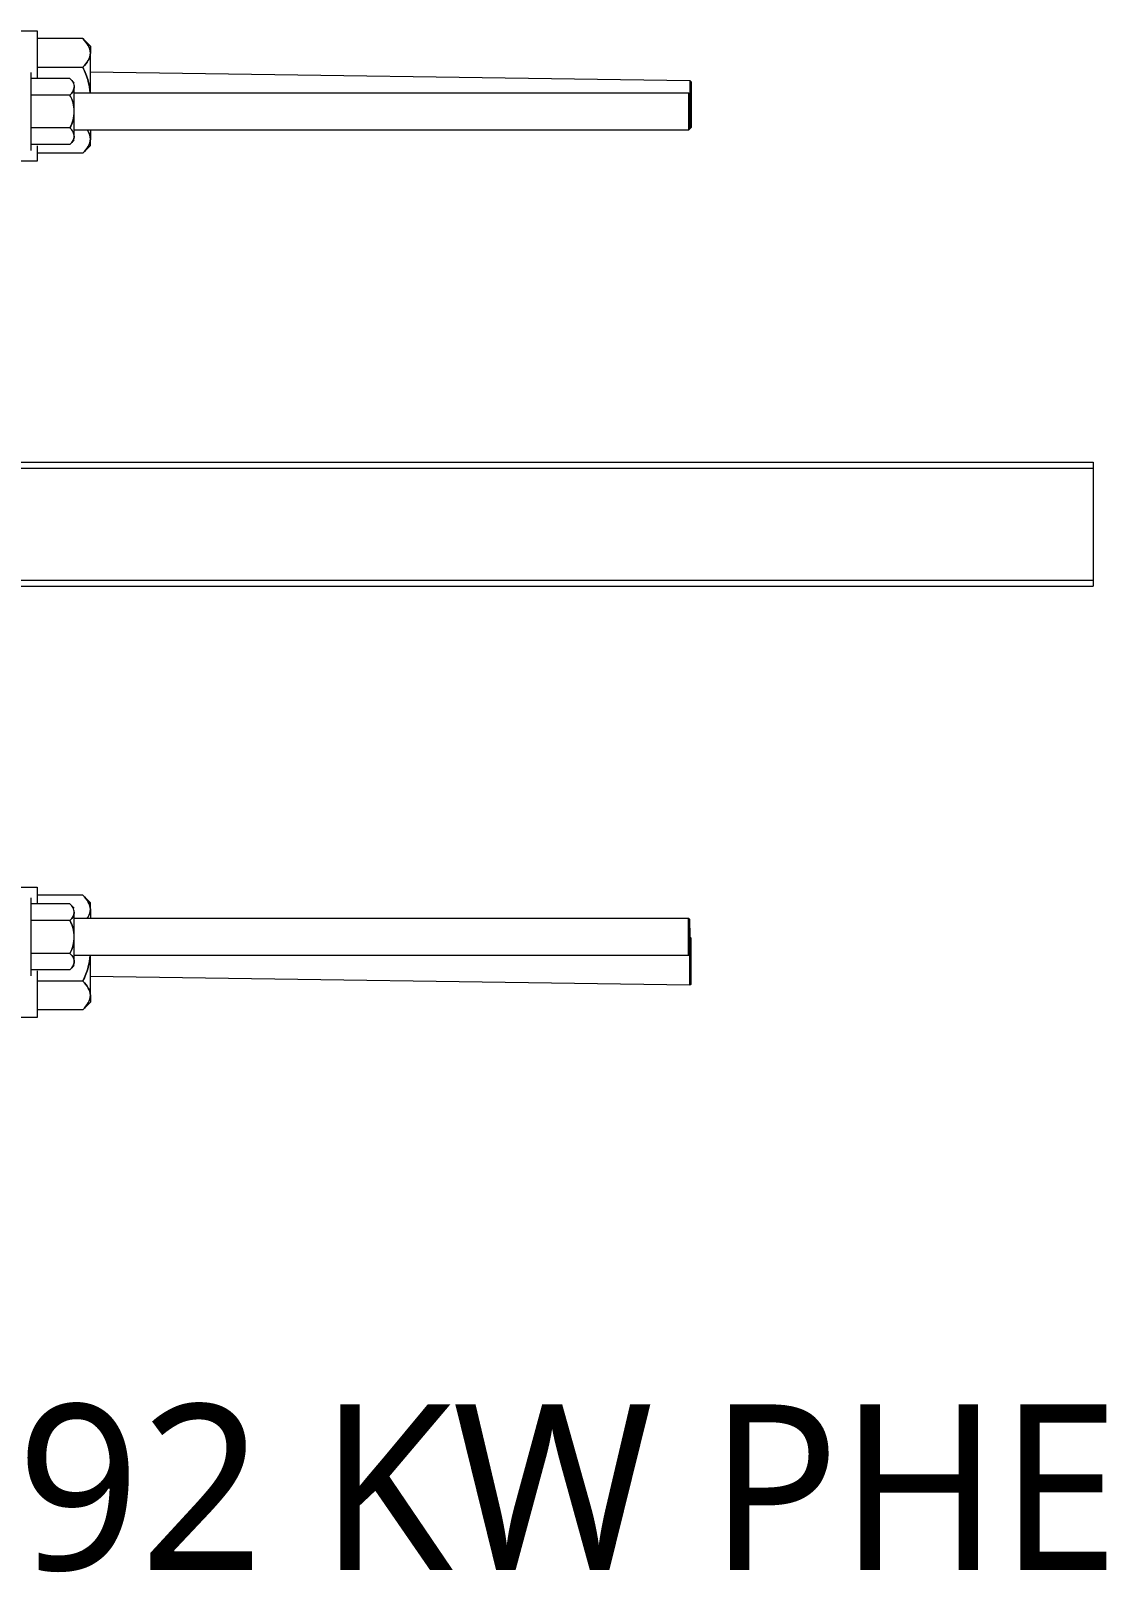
# Model space of a CAD drawing. Header units: millimetres. Extents: x -69706 to 52883, y -6882 to 68885.
# Drawn here: x 26514 to 27814, y 61351 to 63214 of the extents above; entities that cross this region are included whole.
import ezdxf
from ezdxf.enums import TextEntityAlignment as Align

# ---------------------------------------------------------------- set-up
doc = ezdxf.new("R2010")
doc.units = ezdxf.units.MM
doc.layers.add('188K-SM-03-F20-MECH-EQ-Y2257103$0$XFM7Q20PCW-200K$0$PCW EQ', color=22, linetype='Continuous', lineweight=9)
doc.layers.add('B2F-H-EQ-P-T20001$0$H-EQ-TXT-機房', color=7, linetype='Continuous')
doc.styles.add('B2F-H-EQ-P-T20001$0$LK-TXT', font='Microsoft JhengHei.ttf')

# ---------------------------------------------------------------- blocks, each defined once
blk = doc.blocks.new('188K-SM-03-F20-MECH-EQ-Y2257103$0$XFM7Q20PCW-200K$0$T20_FG_LC1800_15_03 - T20_FG_LC1800_15_03-V1119-CUB_L40')
for p, q in [((-152.4, 24.7), (-152.4, -10.3)), ((-47.4, -10.3), (-47.4, 14.7)), ((537.6, 14.7), (537.6, -10.3)), ((642.6, -10.3), (642.6, 24.7)), ((195.1, 6.7), (195.1, -861.3)), ((200.1, 6.7), (200.1, -861.3)), ((290.1, 6.7), (290.1, -861.3)), ((295.1, 6.7), (295.1, -861.3)), ((-152.4, -10.3), (-114.1, -10.3)), ((-146.1, -47.1), (-146.1, -10.3)), ((-123, -10.3), (-123, -47.1)), ((-118.9, -5.3), (-55.9, -5.3)), ((-113.9, -36.7), (-113.9, -5.3)), ((-100.6, -36.7), (-100.6, -5.3)), ((-74.1, -36.7), (-74.1, -5.3)), ((-60.8, -36.7), (-60.8, -5.3)), ((-59.8, -10.3), (-47.4, -10.3)), ((-53.7, -47.1), (-53.7, -10.3)), ((537.6, -10.3), (550.1, -10.3)), ((543.9, -47.1), (543.9, -10.3)), ((546.1, -5.3), (609.1, -5.3)), ((551.1, -36.7), (551.1, -5.3)), ((564.4, -36.7), (564.4, -5.3)), ((590.9, -36.7), (590.9, -5.3)), ((604.2, -36.7), (604.2, -5.3)), ((604.9, -10.3), (642.6, -10.3)), ((613.2, -47.1), (613.2, -10.3)), ((636.3, -47.1), (636.3, -10.3)), ((-113.9, -36.7), (-110.4, -40.3)), ((-64.4, -40.3), (-60.8, -36.7)), ((551.1, -36.7), (554.6, -40.3)), ((600.6, -40.3), (604.2, -36.7)), ((-146.1, -47.1), (-139.9, -53.3)), ((-107.3, -40.3), (-107.3, -40.3)), ((-67.4, -40.3), (-107.3, -40.3)), ((-102.4, -40.3), (-102.4, -535.3)), ((-72.4, -535.3), (-72.4, -40.3)), ((-67.4, -40.3), (-67.4, -40.3)), ((-59.9, -53.3), (-53.7, -47.1)), ((543.9, -47.1), (550.1, -53.3)), ((597.6, -40.3), (557.7, -40.3)), ((557.7, -40.3), (557.7, -40.3)), ((562.6, -40.3), (562.6, -535.3)), ((592.6, -535.3), (592.6, -40.3)), ((597.6, -40.3), (597.6, -40.3)), ((630.1, -53.3), (636.3, -47.1)), ((-139.9, -53.3), (-134.5, -53.3)), ((-102.4, -53.3), (-134.5, -53.3)), ((-119.4, -53.2), (-112.4, -536.3)), ((-72.3, -53.3), (-65.2, -53.3)), ((-59.9, -53.3), (-65.2, -53.3)), ((555.5, -53.3), (550.1, -53.3)), ((555.5, -53.3), (562.6, -53.3)), ((624.8, -53.3), (592.7, -53.3)), ((616.6, -536.3), (609.6, -53.2)), ((624.8, -53.3), (630.1, -53.3)), ((-112.4, -536.3), (-111.4, -537.3)), ((-112.4, -536.3), (-73.4, -536.3)), ((-111.4, -537.3), (-74.4, -537.3)), ((-102.4, -535.3), (-101.4, -536.3)), ((-102.4, -535.3), (-72.4, -535.3)), ((-101.4, -536.3), (-76.6, -536.3)), ((-73.4, -536.3), (-80.4, -536.3)), ((-76.4, -536.3), (-73.4, -536.3)), ((-74.4, -537.3), (-73.4, -536.3)), ((-73.4, -536.3), (-72.4, -535.3)), ((562.6, -535.3), (563.6, -536.3)), ((562.6, -535.3), (563.6, -536.3)), ((592.6, -535.3), (562.6, -535.3)), ((591.6, -536.3), (563.6, -536.3)), ((570.6, -536.3), (577.6, -536.3)), ((577.6, -536.3), (578.6, -537.3)), ((577.6, -536.3), (578.6, -537.3)), ((616.6, -536.3), (577.6, -536.3)), ((615.6, -537.3), (578.6, -537.3)), ((591.6, -536.3), (592.6, -535.3)), ((615.6, -537.3), (616.6, -536.3)), ((615.6, -537.3), (616.6, -536.3)), ((195.1, -861.3), (295.1, -861.3))]:
    blk.add_line(p, q)
for points in [[(-113.9, -36.7), (-112.9, -37.9), (-110.7, -39.6), (-108.4, -40.2), (-107.3, -40.3)], [(-100.6, -36.7), (-101.7, -37.9), (-103.9, -39.6), (-106.1, -40.2), (-107.3, -40.3)], [(-103.9, -39.3), (-102.7, -38.7), (-101.7, -37.9), (-100.6, -36.7)], [(-100.6, -36.7), (-98.5, -37.9), (-96.3, -38.7), (-94.1, -39.3)], [(-87.4, -40.3), (-89.7, -40.2), (-94.3, -39.6), (-98.6, -37.9), (-100.6, -36.7)], [(-74.1, -36.7), (-76.2, -37.9), (-80.6, -39.6), (-85.1, -40.2), (-87.4, -40.3)], [(-80.5, -39.3), (-78.3, -38.7), (-76.2, -37.9), (-74.1, -36.7)], [(-67.4, -40.3), (-68.6, -40.2), (-70.9, -39.6), (-73, -37.9), (-74.1, -36.7)], [(-60.8, -36.7), (-61.9, -37.9), (-64, -39.6), (-66.3, -40.2), (-67.4, -40.3)], [(-64, -39.3), (-62.9, -38.7), (-61.8, -37.9), (-60.8, -36.7)], [(557.7, -40.3), (556.5, -40.2), (554.3, -39.6), (552.1, -37.9), (551.1, -36.7)], [(564.4, -36.7), (563.3, -37.9), (561.1, -39.6), (558.9, -40.2), (557.7, -40.3)], [(561.1, -39.3), (562.3, -38.7), (563.3, -37.9), (564.4, -36.7)], [(577.6, -40.3), (575.3, -40.2), (570.7, -39.6), (566.4, -37.9), (564.4, -36.7)], [(564.6, -36.9), (566.7, -37.9), (568.8, -38.8), (570.9, -39.3)], [(590.9, -36.7), (588.8, -37.9), (584.4, -39.6), (579.9, -40.2), (577.6, -40.3)], [(584.5, -39.3), (586.7, -38.7), (588.8, -37.9), (590.9, -36.7)], [(590.9, -36.7), (592, -37.9), (594.2, -39.6), (596.4, -40.2), (597.6, -40.3)], [(604.2, -36.7), (603.1, -37.9), (601, -39.6), (598.7, -40.2), (597.6, -40.3)], [(601, -39.3), (602.1, -38.7), (603.2, -37.9), (604.2, -36.7)], [(-146.1, -47.1), (-144.2, -49.1), (-142.4, -50.6), (-140.4, -51.6)], [(-134.5, -53.3), (-136.5, -53.2), (-140.5, -52), (-144.2, -49.1), (-146.1, -47.1)], [(-123, -47.1), (-124.8, -49.1), (-128.5, -52), (-132.5, -53.2), (-134.5, -53.3)], [(-128.6, -51.6), (-126.6, -50.5), (-124.8, -49.1), (-123, -47.1)], [(-123, -47.1), (-119.3, -49.1), (-115.6, -50.6), (-111.7, -51.6)], [(-107.3, -40.3), (-106.1, -40.2), (-105, -39.9), (-103.9, -39.3)], [(-67.4, -40.3), (-66.3, -40.2), (-65.1, -39.9), (-64, -39.3)], [(-53.7, -47.1), (-55.5, -49.1), (-59.2, -52), (-63.2, -53.2), (-65.2, -53.3)], [(-59.3, -51.6), (-57.4, -50.5), (-55.5, -49.1), (-53.7, -47.1)], [(543.9, -47.1), (545.8, -49.1), (547.6, -50.6), (549.6, -51.6)], [(555.5, -53.3), (553.5, -53.2), (549.5, -52), (545.8, -49.1), (543.9, -47.1)], [(557.7, -40.3), (558.9, -40.2), (560, -39.9), (561.1, -39.3)], [(597.6, -40.3), (598.7, -40.2), (599.9, -39.9), (601, -39.3)], [(602, -51.6), (605.9, -50.5), (609.6, -49.1), (613.2, -47.1)], [(613.2, -47.1), (615.1, -49.1), (616.9, -50.6), (618.9, -51.6)], [(624.8, -53.3), (622.7, -53.2), (618.8, -52), (615, -49.1), (613.2, -47.1)], [(636.3, -47.1), (634.5, -49.1), (630.8, -52), (626.8, -53.2), (624.8, -53.3)], [(630.7, -51.6), (632.6, -50.5), (634.5, -49.1), (636.3, -47.1)], [(-140.4, -51.6), (-138.5, -52.6), (-136.5, -53.2), (-134.5, -53.3)], [(-134.5, -53.3), (-132.5, -53.2), (-130.5, -52.6), (-128.6, -51.6)], [(-111.7, -51.6), (-110, -52), (-108.3, -52.4), (-106.5, -52.7)], [(-72.4, -50.8), (-72, -51.1), (-71.6, -51.4), (-71.1, -51.6)], [(-71.1, -51.6), (-69.2, -52.6), (-67.2, -53.2), (-65.2, -53.3)], [(-65.2, -53.3), (-63.2, -53.2), (-61.2, -52.6), (-59.3, -51.6)], [(549.6, -51.6), (551.5, -52.6), (553.5, -53.2), (555.5, -53.3)], [(555.5, -53.3), (557.5, -53.2), (559.5, -52.6), (561.4, -51.6)], [(561.4, -51.6), (561.9, -51.4), (562.3, -51.1), (562.7, -50.8)], [(596.8, -52.7), (598.6, -52.4), (600.3, -52), (602, -51.6)], [(618.9, -51.6), (620.8, -52.6), (622.8, -53.2), (624.8, -53.3)], [(624.8, -53.3), (626.8, -53.2), (628.8, -52.6), (630.7, -51.6)]]:
    blk.add_open_spline(points, degree=3)
for points, knots in [([(-102.4, -53.2), (-105.6, -52.9), (-112.6, -51.7), (-119.3, -49.1), (-123, -47.1)], [-0.8948363, -0.8948363, -0.8948363, -0.8948363, -0.5, 0, 0, 0, 0]), ([(-106.5, -52.7), (-108.3, -52.4), (-113.9, -51.2), (-119.3, -49.1), (-123, -47.1)], [-0.7235953, -0.7235953, -0.7235953, -0.7235953, -0.5, 0, 0, 0, 0]), ([(613.2, -47.1), (609.6, -49.1), (602.9, -51.7), (595.8, -52.9), (592.7, -53.2)], [-1, -1, -1, -1, -0.5, -0.10553, -0.10553, -0.10553, -0.10553]), ([(613.2, -47.1), (609.6, -49.1), (604.2, -51.2), (598.5, -52.4), (596.8, -52.7)], [-1, -1, -1, -1, -0.5, -0.2773673, -0.2773673, -0.2773673, -0.2773673]), ([(-65.2, -53.3), (-67.3, -53.2), (-69.7, -52.5), (-72, -51.1), (-72.4, -50.8)], [-1, -1, -1, -1, -0.5, -0.3931189, -0.3931189, -0.3931189, -0.3931189]), ([(562.7, -50.8), (562.3, -51.1), (559.9, -52.5), (557.5, -53.2), (555.5, -53.3)], [-0.6083228, -0.6083228, -0.6083228, -0.6083228, -0.5, 0, 0, 0, 0])]:
    blk.add_open_spline(points, degree=3, knots=knots)

msp = doc.modelspace()

# ---------------------------------------------------------------- block references
at = {"layer": '188K-SM-03-F20-MECH-EQ-Y2257103$0$XFM7Q20PCW-200K$0$PCW EQ', "xscale": -1.5, "yscale": 1.5, "zscale": 1.5, "rotation": 90}
msp.add_blockref('188K-SM-03-F20-MECH-EQ-Y2257103$0$XFM7Q20PCW-200K$0$T20_FG_LC1800_15_03 - T20_FG_LC1800_15_03-V1119-CUB_L40', (26505.809, 62985.343), dxfattribs=at)

# ---------------------------------------------------------------- texts
at = {"layer": 'B2F-H-EQ-P-T20001$0$H-EQ-TXT-機房', "style": 'B2F-H-EQ-P-T20001$0$LK-TXT'}
msp.add_text('800 CMH 4192 KW PHE', height=200, dxfattribs=at).set_placement((26425.711, 61454.11), align=Align.MIDDLE)

doc.saveas('drawing.dxf')
